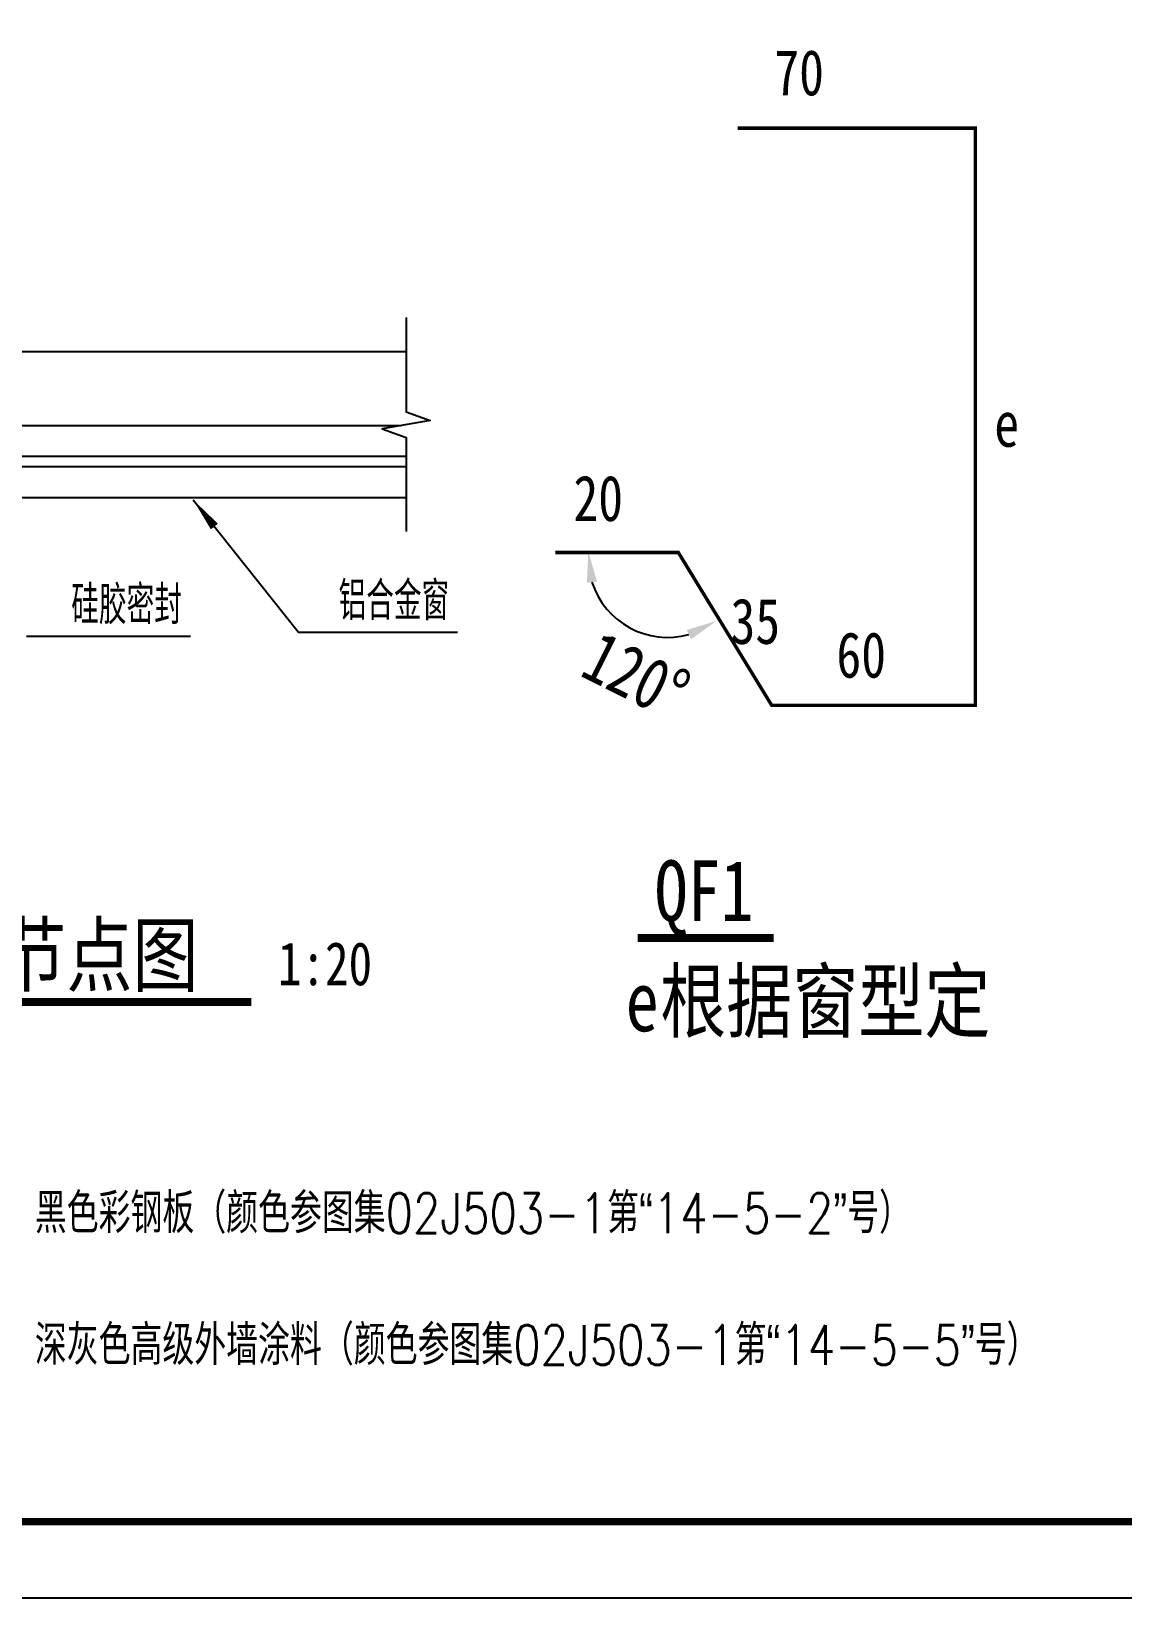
# Model space of a CAD drawing. Extents: x 683431 to 951238, y -788560 to -543702.
# Drawn here: x 762807 to 777179, y -788560 to -767945 of the extents above; entities that cross this region are included whole.
import ezdxf

# ---------------------------------------------------------------- set-up
doc = ezdxf.new("R2010")
doc.units = 0
doc.header["$LTSCALE"] = 1000
doc.header["$MEASUREMENT"] = 0
for name, color, linetype in [('PUB_DIM', 3, 'Continuous'), ('PUB_TEXT', 3, 'Continuous'), ('PUB_TITLE', 4, 'Continuous'), ('WINDOW', 4, 'Continuous'), ('图层1', 4, 'Continuous')]:
    doc.layers.add(name, color=color, linetype=linetype)
doc.styles.add('-宋体', font='', dxfattribs={"width": 0.8})
doc.styles.add('_TCH_DIM', font='SIMPLEX', dxfattribs={"bigfont": 'GBCBIG'})
doc.styles.add('hztxt', font='txt', dxfattribs={"height": 10, "bigfont": 'hztxt.shx'})
doc.styles.add('宋体', font='')
doc.styles.get('-宋体').set_extended_font_data('SimSun')
doc.styles.get('宋体').set_extended_font_data('SimSun')

# ---------------------------------------------------------------- blocks, each defined once
blk = doc.blocks.new('A$C382E72A3')
at = {"color": 0, "linetype": 'ByBlock'}
blk.add_arc((-4.4, 263), 388.9, 339.69043, 67.1147, dxfattribs=at)
for points in [[(141.8, 596.8), (151.9, 645.8), (0, 651.9)], [(381.7, 115), (339, 141), (282.1, 0)]]:
    blk.add_solid(points, dxfattribs=at)
blk = doc.blocks.new('A$C5D7C7B29')
at = {"color": 3}
blk.add_line((13458, 9770), (1307, 9770), dxfattribs=at)
at = {"layer": 'PUB_DIM'}
for p, q in [((11588, 8472), (12512, 7311)), ((12512, 7311), (13909, 7311)), ((10126, 7275), (11565, 7275))]:
    blk.add_line(p, q, dxfattribs=at)
blk.add_lwpolyline([(13458, 10070), (13458, 9244), (13668, 9167), (13248, 9093), (13458, 9019), (13458, 8193)], dxfattribs=at)
blk.add_lwpolyline([(11588, 8472, 0, 80, 0), (11775, 8237, 0, 0, 0)], format="xyseb", dxfattribs=at)
at = {"layer": 'PUB_DIM', "const_width": 70}
for points in [[(15490, 4626), (16684, 4626)], [(5835, 4065), (12099, 4065)]]:
    blk.add_lwpolyline(points, dxfattribs=at)
at = {"layer": 'PUB_TEXT', "const_width": 30}
blk.add_lwpolyline([(16369, 11732), (18455, 11732), (18455, 6669), (16667, 6669), (15848, 8009), (14767, 8009)], dxfattribs=at)
at = {"layer": 'WINDOW'}
for p, q in [((9071, 9123), (13416, 9123)), ((9251, 8853), (13458, 8853)), ((9251, 8763), (13458, 8763)), ((9071, 8493), (13458, 8493))]:
    blk.add_line(p, q, dxfattribs=at)
at = {"layer": '图层1', "xscale": 1.799999999943086, "yscale": 1.799999999943086, "zscale": 1.799999999943086, "rotation": 218.196763623979}
blk.add_blockref('A$C382E72A3', (15457, 8331), dxfattribs=at)
at = {"color": 0, "linetype": 'ByBlock', "insert": (15477, 6928), "char_height": 450, "attachment_point": 5, "rotation": 333.461, "style": '-宋体'}
blk.add_mtext('\\A1;120°', dxfattribs=at)
at = {"layer": 'PUB_TEXT', "width": 0.8}
for s, height, style, p in [('70', 400, '-宋体', (16691, 12020)), ('e', 400, '-宋体', (18622, 8937)), ('20', 400, '-宋体', (14927, 8285)), ('35', 400, '-宋体', (16306, 7207)), ('60', 400, '-宋体', (17236, 6911)), ('QF1', 531.6, '宋体', (15640, 4776)), ('窗边侧泛水收边节点图', 531.6, '宋体', (5835, 4212)), ('1:20', 379.7, '宋体', (12333, 4212)), ('根据窗型定', 531.6, '宋体', (15688, 3808)), ('e', 532, '宋体', (15386, 3808))]:
    blk.add_text(s, height=height, dxfattribs=dict(at, style=style)).set_placement(p)
at = {"layer": 'PUB_TEXT', "style": '_TCH_DIM'}
for s, p in [('硅胶密封', (10518, 7380)), ('铝合金窗', (12865, 7416))]:
    blk.add_text(s, height=337.6, dxfattribs=at).set_placement(p)

msp = doc.modelspace()

# ---------------------------------------------------------------- linework, layer by layer
at = {"layer": 'PUB_TITLE'}
msp.add_lwpolyline([(788630.8, -788560.5), (788630.8, -729160.5), (683530.8, -729160.5), (683530.8, -788560.5)], close=True, dxfattribs=at)
at = {"layer": 'PUB_TITLE', "const_width": 100}
msp.add_lwpolyline([(787630.8, -787560.5), (787630.8, -730160.5), (686030.8, -730160.5), (686030.8, -787560.5)], close=True, dxfattribs=at)

# ---------------------------------------------------------------- block references
at = {"xscale": 1.5, "yscale": 1.5, "zscale": 1.5}
msp.add_blockref('A$C5D7C7B29', (747555.2, -786817.9), dxfattribs=at)

# ---------------------------------------------------------------- texts
at = {"layer": 'PUB_TEXT', "style": 'hztxt', "width": 0.8}
for s, p in [('黑色彩钢板（颜色参图集02J503-1第“14-5-2”号）', (762853, -783762.7)), ('深灰色高级外墙涂料（颜色参图集02J503-1第“14-5-5”号）', (762853, -785497.3))]:
    msp.add_text(s, height=525, dxfattribs=at).set_placement(p)

doc.saveas('drawing.dxf')
